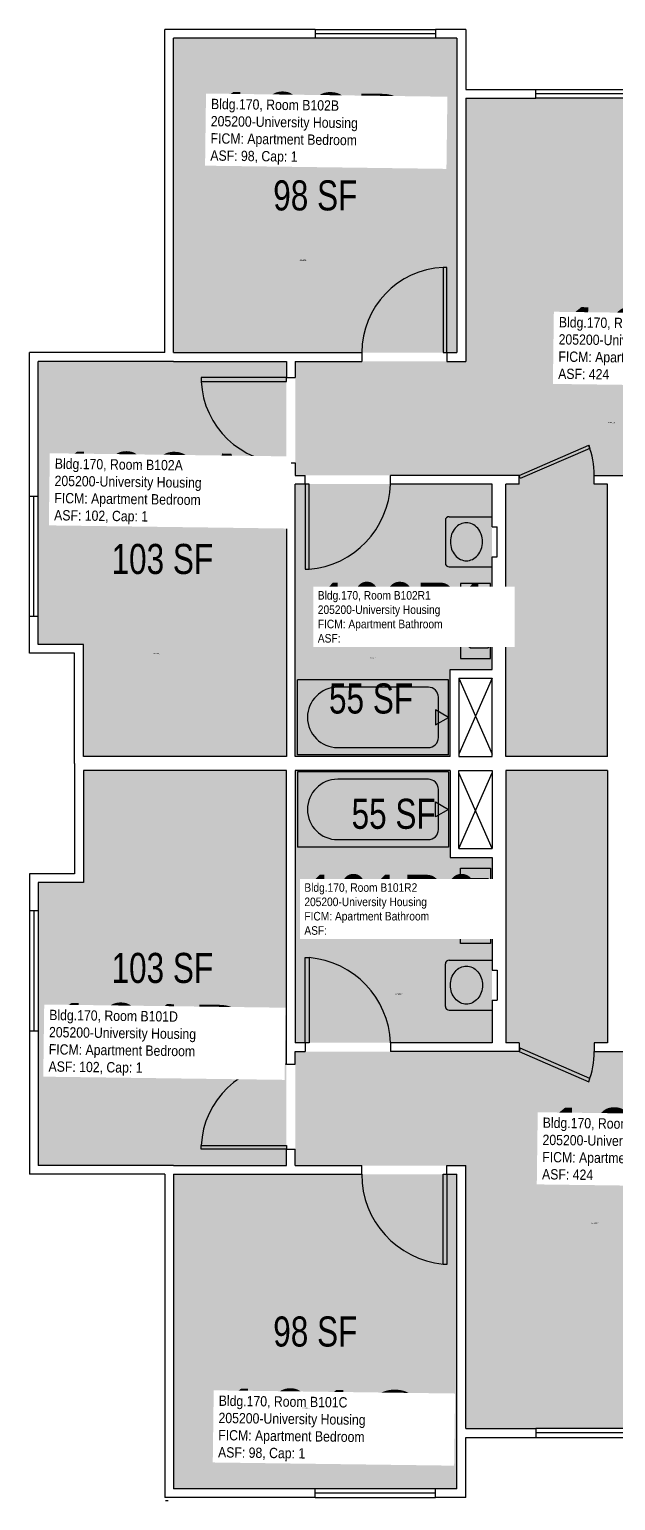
# Model space of a CAD drawing. Header units: inches. Extents: x -54 to 958, y -57 to 645.
# Drawn here: x -54 to 179, y 0 to 587 of the extents above; entities that cross this region are included whole.
import ezdxf
from ezdxf.enums import TextEntityAlignment as Align

# ---------------------------------------------------------------- set-up
doc = ezdxf.new("R2010")
doc.units = ezdxf.units.IN
doc.header["$LTSCALE"] = 10
doc.header["$MEASUREMENT"] = 0
doc.layers.get('0').update_dxf_attribs({"linetype": 'CONTINUOUS'})
for name, color, linetype in [('A-DOOR', 2, 'CONTINUOUS'), ('A-FLOR', 3, 'CONTINUOUS'), ('A-GLAZ', 1, 'CONTINUOUS'), ('A-IDEN-RNUM', 7, 'CONTINUOUS'), ('A-IDEN-SNUM', 4, 'CONTINUOUS'), ('A-IDEN-VNUM', 4, 'CONTINUOUS'), ('A-WALL', 5, 'CONTINUOUS'), ('AREA-TEXT', 3, 'CONTINUOUS'), ('Rooms-Category-Color', 7, 'CONTINUOUS'), ('Rooms-College-Color', 7, 'CONTINUOUS'), ('Rooms-Department-Color', 7, 'CONTINUOUS'), ('Rooms-Division-Color', 7, 'CONTINUOUS'), ('Rooms-Information', 7, 'CONTINUOUS')]:
    doc.layers.add(name, color=color, linetype=linetype)
doc.styles.add('CP_AREA', font='arial.ttf', dxfattribs={"height": 15})
doc.styles.add('CP_ROOMSNUMBER', font='arial.ttf', dxfattribs={"height": 1})
doc.styles.add('CP_ROOMVNUMBER', font='arial.ttf', dxfattribs={"width": 0.85, "height": 0.075})

msp = doc.modelspace()

# ---------------------------------------------------------------- hatches: boundary and pattern name
at = {"layer": 'Rooms-Category-Color', "true_color": 0x728ef3}
for points in [[(116.21, 458.24), (116.21, 583.74), (3.21, 583.74), (3.21, 458.24)], [(360.21, 409.24), (364.21, 409.24), (364.21, 413.24), (364.21, 454.74), (247.71, 454.74), (247.71, 559.74), (119.71, 559.74), (119.71, 454.74), (51.71, 454.74), (51.71, 409.24), (55.71, 409.24), (89.71, 409.24), (140.96, 409.24), (140.96, 405.74), (135.71, 405.74), (135.71, 296.99), (176.21, 296.99), (176.21, 405.74), (170.96, 405.74), (170.96, 409.24), (213.2, 409.24), (213.2, 405.74), (266.21, 405.74), (266.21, 330.79), (322.71, 330.74), (322.71, 409.24)], [(48.21, 454.74), (-50.79, 454.74), (-50.79, 341.74), (-32.79, 341.74), (-32.79, 296.99), (48.21, 296.99)], [(89.71, 405.74), (51.71, 405.74), (51.71, 296.99), (113.46, 296.99), (113.46, 331.74), (130.21, 331.74), (130.21, 405.74)], [(48.21, 133.74), (-50.79, 133.74), (-50.79, 246.74), (-32.79, 246.74), (-32.79, 291.49), (48.21, 291.49)], [(89.71, 182.74), (51.71, 182.74), (51.71, 291.49), (113.46, 291.49), (113.46, 256.74), (130.21, 256.74), (130.21, 182.74)], [(360.21, 179.24), (364.21, 179.24), (364.21, 175.24), (364.21, 133.74), (247.71, 133.74), (247.71, 28.74), (119.71, 28.74), (119.71, 133.74), (51.71, 133.74), (51.71, 179.24), (55.71, 179.24), (89.71, 179.24), (140.96, 179.24), (140.96, 182.74), (135.71, 182.74), (135.71, 291.49), (176.21, 291.49), (176.21, 182.74), (170.96, 182.74), (170.96, 179.24), (213.2, 179.24), (213.2, 182.74), (266.21, 182.74), (266.21, 257.69), (322.71, 257.74), (322.71, 179.24)], [(116.21, 4.74), (116.21, 130.24), (3.21, 130.24), (3.21, 4.74)]]:
    msp.add_hatch(color=171, dxfattribs=at).paths.add_polyline_path(points)
at = {"layer": 'Rooms-College-Color', "true_color": 0xadadad}
for points in [[(116.21, 458.24), (116.21, 583.74), (3.21, 583.74), (3.21, 458.24)], [(360.21, 409.24), (364.21, 409.24), (364.21, 413.24), (364.21, 454.74), (247.71, 454.74), (247.71, 559.74), (119.71, 559.74), (119.71, 454.74), (51.71, 454.74), (51.71, 409.24), (55.71, 409.24), (89.71, 409.24), (140.96, 409.24), (140.96, 405.74), (135.71, 405.74), (135.71, 296.99), (176.21, 296.99), (176.21, 405.74), (170.96, 405.74), (170.96, 409.24), (213.2, 409.24), (213.2, 405.74), (266.21, 405.74), (266.21, 330.79), (322.71, 330.74), (322.71, 409.24)], [(48.21, 454.74), (-50.79, 454.74), (-50.79, 341.74), (-32.79, 341.74), (-32.79, 296.99), (48.21, 296.99)], [(89.71, 405.74), (51.71, 405.74), (51.71, 296.99), (113.46, 296.99), (113.46, 331.74), (130.21, 331.74), (130.21, 405.74)], [(48.21, 133.74), (-50.79, 133.74), (-50.79, 246.74), (-32.79, 246.74), (-32.79, 291.49), (48.21, 291.49)], [(89.71, 182.74), (51.71, 182.74), (51.71, 291.49), (113.46, 291.49), (113.46, 256.74), (130.21, 256.74), (130.21, 182.74)], [(360.21, 179.24), (364.21, 179.24), (364.21, 175.24), (364.21, 133.74), (247.71, 133.74), (247.71, 28.74), (119.71, 28.74), (119.71, 133.74), (51.71, 133.74), (51.71, 179.24), (55.71, 179.24), (89.71, 179.24), (140.96, 179.24), (140.96, 182.74), (135.71, 182.74), (135.71, 291.49), (176.21, 291.49), (176.21, 182.74), (170.96, 182.74), (170.96, 179.24), (213.2, 179.24), (213.2, 182.74), (266.21, 182.74), (266.21, 257.69), (322.71, 257.74), (322.71, 179.24)], [(116.21, 4.74), (116.21, 130.24), (3.21, 130.24), (3.21, 4.74)]]:
    msp.add_hatch(color=253, dxfattribs=at).paths.add_polyline_path(points)
at = {"layer": 'Rooms-Department-Color', "true_color": 0x604aed}
for points in [[(116.21, 458.24), (116.21, 583.74), (3.21, 583.74), (3.21, 458.24)], [(360.21, 409.24), (364.21, 409.24), (364.21, 413.24), (364.21, 454.74), (247.71, 454.74), (247.71, 559.74), (119.71, 559.74), (119.71, 454.74), (51.71, 454.74), (51.71, 409.24), (55.71, 409.24), (89.71, 409.24), (140.96, 409.24), (140.96, 405.74), (135.71, 405.74), (135.71, 296.99), (176.21, 296.99), (176.21, 405.74), (170.96, 405.74), (170.96, 409.24), (213.2, 409.24), (213.2, 405.74), (266.21, 405.74), (266.21, 330.79), (322.71, 330.74), (322.71, 409.24)], [(48.21, 454.74), (-50.79, 454.74), (-50.79, 341.74), (-32.79, 341.74), (-32.79, 296.99), (48.21, 296.99)], [(89.71, 405.74), (51.71, 405.74), (51.71, 296.99), (113.46, 296.99), (113.46, 331.74), (130.21, 331.74), (130.21, 405.74)], [(48.21, 133.74), (-50.79, 133.74), (-50.79, 246.74), (-32.79, 246.74), (-32.79, 291.49), (48.21, 291.49)], [(89.71, 182.74), (51.71, 182.74), (51.71, 291.49), (113.46, 291.49), (113.46, 256.74), (130.21, 256.74), (130.21, 182.74)], [(360.21, 179.24), (364.21, 179.24), (364.21, 175.24), (364.21, 133.74), (247.71, 133.74), (247.71, 28.74), (119.71, 28.74), (119.71, 133.74), (51.71, 133.74), (51.71, 179.24), (55.71, 179.24), (89.71, 179.24), (140.96, 179.24), (140.96, 182.74), (135.71, 182.74), (135.71, 291.49), (176.21, 291.49), (176.21, 182.74), (170.96, 182.74), (170.96, 179.24), (213.2, 179.24), (213.2, 182.74), (266.21, 182.74), (266.21, 257.69), (322.71, 257.74), (322.71, 179.24)], [(116.21, 4.74), (116.21, 130.24), (3.21, 130.24), (3.21, 4.74)]]:
    msp.add_hatch(color=173, dxfattribs=at).paths.add_polyline_path(points)
at = {"layer": 'Rooms-Division-Color', "true_color": 0x604aed}
for points in [[(116.21, 458.24), (116.21, 583.74), (3.21, 583.74), (3.21, 458.24)], [(360.21, 409.24), (364.21, 409.24), (364.21, 413.24), (364.21, 454.74), (247.71, 454.74), (247.71, 559.74), (119.71, 559.74), (119.71, 454.74), (51.71, 454.74), (51.71, 409.24), (55.71, 409.24), (89.71, 409.24), (140.96, 409.24), (140.96, 405.74), (135.71, 405.74), (135.71, 296.99), (176.21, 296.99), (176.21, 405.74), (170.96, 405.74), (170.96, 409.24), (213.2, 409.24), (213.2, 405.74), (266.21, 405.74), (266.21, 330.79), (322.71, 330.74), (322.71, 409.24)], [(48.21, 454.74), (-50.79, 454.74), (-50.79, 341.74), (-32.79, 341.74), (-32.79, 296.99), (48.21, 296.99)], [(89.71, 405.74), (51.71, 405.74), (51.71, 296.99), (113.46, 296.99), (113.46, 331.74), (130.21, 331.74), (130.21, 405.74)], [(48.21, 133.74), (-50.79, 133.74), (-50.79, 246.74), (-32.79, 246.74), (-32.79, 291.49), (48.21, 291.49)], [(89.71, 182.74), (51.71, 182.74), (51.71, 291.49), (113.46, 291.49), (113.46, 256.74), (130.21, 256.74), (130.21, 182.74)], [(360.21, 179.24), (364.21, 179.24), (364.21, 175.24), (364.21, 133.74), (247.71, 133.74), (247.71, 28.74), (119.71, 28.74), (119.71, 133.74), (51.71, 133.74), (51.71, 179.24), (55.71, 179.24), (89.71, 179.24), (140.96, 179.24), (140.96, 182.74), (135.71, 182.74), (135.71, 291.49), (176.21, 291.49), (176.21, 182.74), (170.96, 182.74), (170.96, 179.24), (213.2, 179.24), (213.2, 182.74), (266.21, 182.74), (266.21, 257.69), (322.71, 257.74), (322.71, 179.24)], [(116.21, 4.74), (116.21, 130.24), (3.21, 130.24), (3.21, 4.74)]]:
    msp.add_hatch(color=173, dxfattribs=at).paths.add_polyline_path(points)

# ---------------------------------------------------------------- linework, layer by layer
for p, q in [((111.59, 391.24), (111.59, 374.24)), ((113.09, 392.74), (130.21, 392.74)), ((113.09, 372.74), (130.21, 372.74)), ((120.59, 360.24), (121.46, 361.12)), ((120.59, 356.8), (120.59, 360.24)), ((121.76, 361.24), (128.41, 361.24)), ((128.71, 361.12), (129.59, 360.24)), ((129.59, 360.24), (129.59, 341.24)), ((121.59, 353.24), (120.6, 356.69)), ((121.59, 348.24), (121.59, 353.24)), ((120.59, 344.74), (121.59, 348.24)), ((120.59, 341.42), (120.59, 344.74)), ((121.59, 340.24), (120.71, 341.12)), ((129.59, 341.24), (128.59, 340.24)), ((128.59, 340.24), (121.59, 340.24)), ((52.59, 297.62), (52.59, 327.62)), ((112.84, 327.62), (52.59, 327.62)), ((112.84, 297.62), (112.84, 327.62)), ((107.64, 315.62), (107.64, 309.62)), ((112.84, 312.62), (107.64, 315.62)), ((107.64, 309.62), (112.84, 312.62)), ((112.84, 297.62), (52.59, 297.62)), ((52.59, 290.87), (52.59, 260.87)), ((112.84, 290.87), (52.59, 290.87)), ((112.84, 290.87), (112.84, 260.87)), ((107.64, 272.87), (107.64, 278.87)), ((107.64, 278.87), (112.84, 275.87)), ((112.84, 275.87), (107.64, 272.87)), ((112.84, 260.87), (52.59, 260.87)), ((120.59, 247.07), (120.59, 243.74)), ((121.59, 248.24), (120.71, 247.36)), ((128.59, 248.24), (121.59, 248.24)), ((129.59, 247.24), (128.59, 248.24)), ((129.59, 228.24), (129.59, 247.24)), ((120.59, 243.74), (121.59, 240.24)), ((121.59, 235.24), (120.6, 231.8)), ((121.59, 240.24), (121.59, 235.24)), ((120.59, 231.68), (120.59, 228.24)), ((120.59, 228.24), (121.46, 227.36)), ((121.76, 227.24), (128.41, 227.24)), ((128.71, 227.36), (129.59, 228.24)), ((111.59, 197.24), (111.59, 214.24)), ((113.09, 215.74), (130.21, 215.74)), ((113.09, 195.74), (130.21, 195.74))]:
    msp.add_line(p, q)
for points in [[(126.39, 382.74, 0.084101), (125.88, 385.71, 0.091322), (124.51, 388.12, 0.103814), (122.38, 389.79, 0.114782), (119.99, 390.34, 0.114782), (117.6, 389.79, 0.103814), (115.46, 388.12, 0.091322), (114.09, 385.71, 0.084101), (113.59, 382.74, 0.084101), (114.09, 379.78, 0.091322), (115.46, 377.37, 0.103814), (117.6, 375.7, 0.114782), (119.99, 375.14, 0.114782), (122.38, 375.7, 0.103814), (124.51, 377.37, 0.091322), (125.88, 379.78, 0.084101)], [(101.59, 350.74, -0.117036), (102.26, 353.57, -0.104338), (104.29, 356.12, -0.09029), (107.5, 357.91, -0.09898), (110.82, 358.35, -0.08237), (114.43, 357.75, -0.09029), (117.35, 356.12, -0.104338), (119.38, 353.57, -0.117036), (120.06, 350.74, -0.117036), (119.38, 347.91, -0.104338), (117.35, 345.36, -0.09029), (114.43, 343.74, -0.08237), (110.82, 343.14, -0.08237), (107.21, 343.74, -0.09029), (104.29, 345.36, -0.104338), (102.26, 347.91, -0.117036)], [(108.82, 320.65, 0.414214), (104.8, 324.67), (68.65, 324.67, 1), (68.65, 300.57), (104.8, 300.57, 0.414214), (108.82, 304.58)], [(108.82, 283.9, 0.414214), (104.8, 287.92), (68.65, 287.92, 1), (68.65, 263.82), (104.8, 263.82, 0.414214), (108.82, 267.83)], [(101.59, 237.74, 0.117036), (102.26, 234.91, 0.104338), (104.29, 232.36, 0.09029), (107.5, 230.58, 0.09898), (110.82, 230.14, 0.08237), (114.43, 230.74, 0.09029), (117.35, 232.36, 0.104338), (119.38, 234.91, 0.117036), (120.06, 237.74, 0.117036), (119.38, 240.57, 0.104338), (117.35, 243.12, 0.09029), (114.43, 244.75, 0.08237), (110.82, 245.35, 0.08237), (107.21, 244.75, 0.09029), (104.29, 243.12, 0.104338), (102.26, 240.57, 0.117036)], [(126.39, 205.74, -0.084101), (125.88, 202.78, -0.091322), (124.51, 200.37, -0.103814), (122.38, 198.7, -0.114782), (119.99, 198.14, -0.114782), (117.6, 198.7, -0.103814), (115.46, 200.37, -0.091322), (114.09, 202.78, -0.084101), (113.59, 205.74, -0.084101), (114.09, 208.71, -0.091322), (115.46, 211.12, -0.103814), (117.6, 212.79, -0.114782), (119.99, 213.34, -0.114782), (122.38, 212.79, -0.103814), (124.51, 211.12, -0.091322), (125.88, 208.71, -0.084101)]]:
    msp.add_lwpolyline(points, format="xyb", close=True)
for points in [[(117.59, 336.08), (129.59, 336.08), (129.59, 366.08), (117.59, 366.08)], [(117.59, 252.4), (129.59, 252.4), (129.59, 222.4), (117.59, 222.4)]]:
    msp.add_lwpolyline(points, close=True)
for centre, radius, start, end in [((113.09, 391.24), 1.5, 90, 180), ((113.09, 374.24), 1.5, 180, 270), ((121.01, 247.07), 0.418, 135, 180), ((121.76, 227.66), 0.418, 225, 270), ((113.09, 214.24), 1.5, 90, 180), ((113.09, 197.24), 1.5, 180, 270)]:
    msp.add_arc(centre, radius, start, end)
at = {"layer": 'A-DOOR'}
for points in [[(110.71, 458.24), (112.21, 458.24), (112.21, 492.24), (110.71, 492.24)], [(48.21, 446.74), (48.21, 448.24), (14.21, 448.24), (14.21, 446.74)], [(141.46, 407.92), (140.96, 409.24), (168.75, 421.3), (169.26, 419.97)], [(57.21, 405.74), (55.71, 405.74), (55.71, 371.74), (57.21, 371.74)], [(57.21, 182.74), (55.71, 182.74), (55.71, 216.74), (57.21, 216.74)], [(141.46, 180.57), (140.96, 179.24), (168.75, 167.19), (169.26, 168.51)], [(48.21, 141.74), (48.21, 140.24), (14.21, 140.24), (14.21, 141.74)], [(110.71, 130.24), (112.21, 130.24), (112.21, 94.24), (110.71, 94.24)]]:
    msp.add_lwpolyline(points, close=True, dxfattribs=at)
for centre, radius, start, end in [((112.36, 458.13), 34.15, 92.77219, 179.81214), ((48.32, 448.39), 34.15, 182.77219, 269.81214), ((136.96, 409.24), 34, 0, 20.76838), ((54.2, 407.15), 35.54, 274.86019, 357.72415), ((54.2, 181.33), 35.54, 2.27585, 85.13981), ((136.96, 179.24), 34, 339.23162, 0), ((48.32, 140.09), 34.15, 90.18786, 177.22781), ((114.21, 130.24), 36, 180, 264.42076)]:
    msp.add_arc(centre, radius, start, end, dxfattribs=at)
at = {"layer": 'A-FLOR'}
for p, q in [((116.96, 328.24), (130.21, 297.99)), ((130.21, 328.24), (116.96, 297.99)), ((116.96, 260.24), (130.21, 290.49)), ((130.21, 260.24), (116.96, 290.49))]:
    msp.add_line(p, q, dxfattribs=at)
at = {"layer": 'A-GLAZ'}
for p, q in [((59.71, 587.24), (107.71, 587.24)), ((107.71, 585.49), (59.71, 585.49)), ((107.71, 583.74), (59.71, 583.74)), ((147.71, 563.24), (219.71, 563.24)), ((219.71, 561.49), (147.71, 561.49)), ((219.71, 559.74), (147.71, 559.74)), ((-54.29, 352.99), (-54.29, 400.99)), ((-52.54, 352.99), (-52.54, 400.99)), ((-50.79, 352.99), (-50.79, 400.99)), ((-54.29, 235.49), (-54.29, 187.49)), ((-52.54, 235.49), (-52.54, 187.49)), ((-50.79, 235.49), (-50.79, 187.49)), ((219.71, 28.74), (147.71, 28.74)), ((219.71, 26.99), (147.71, 26.99)), ((147.71, 25.24), (219.71, 25.24)), ((107.71, 4.74), (59.71, 4.74)), ((107.71, 2.99), (59.71, 2.99)), ((59.71, 1.24), (107.71, 1.24))]:
    msp.add_line(p, q, dxfattribs=at)
at = {"layer": 'A-WALL'}
for p, q in [((119.71, 587.24), (107.71, 587.24)), ((107.71, 587.24), (107.71, 583.74)), ((-0.29, 458.24), (-0.29, 587.24)), ((59.71, 587.24), (-0.29, 587.24)), ((3.21, 458.24), (3.21, 583.74)), ((59.71, 583.74), (3.21, 583.74)), ((59.71, 587.24), (59.71, 583.74)), ((116.21, 583.74), (107.71, 583.74)), ((116.21, 583.74), (116.21, 560.74)), ((119.71, 587.24), (119.71, 563.24)), ((116.21, 560.74), (116.21, 458.24)), ((119.71, 563.24), (147.71, 563.24)), ((119.71, 559.74), (119.71, 454.74)), ((119.71, 559.74), (147.71, 559.74)), ((147.71, 559.74), (147.71, 563.24)), ((-54.29, 400.99), (-54.29, 458.24)), ((-0.29, 458.24), (-54.29, 458.24)), ((3.21, 458.24), (78.21, 458.24)), ((78.21, 458.24), (78.21, 454.74)), ((112.21, 458.24), (116.21, 458.24)), ((112.21, 458.24), (112.21, 454.74)), ((-50.79, 400.99), (-50.79, 454.74)), ((3.21, 454.74), (-50.79, 454.74)), ((3.21, 454.74), (48.21, 454.74)), ((48.21, 454.74), (48.21, 448.24)), ((51.71, 454.74), (78.21, 454.74)), ((51.71, 454.74), (51.71, 448.24)), ((112.21, 454.74), (119.71, 454.74)), ((48.21, 448.24), (51.71, 448.24)), ((48.21, 414.24), (48.21, 296.99)), ((48.21, 414.24), (51.71, 414.24)), ((51.71, 409.24), (55.71, 409.24)), ((51.71, 296.99), (51.71, 405.74)), ((55.71, 405.74), (51.71, 405.74)), ((55.71, 405.74), (55.71, 409.24)), ((55.71, 405.74), (55.71, 409.24)), ((140.96, 409.24), (89.71, 409.24)), ((89.71, 405.74), (89.71, 409.24)), ((130.21, 405.74), (89.71, 405.74)), ((130.21, 388.74), (130.21, 405.74)), ((135.71, 296.99), (135.71, 405.74)), ((140.96, 405.74), (140.96, 409.24)), ((170.96, 409.24), (213.2, 409.24)), ((170.96, 405.74), (170.96, 409.24)), ((176.21, 296.99), (176.21, 405.74)), ((-54.29, 400.99), (-50.79, 400.99)), ((130.21, 388.74), (132.21, 388.74)), ((132.21, 376.74), (132.21, 388.74)), ((130.21, 331.74), (130.21, 376.74)), ((130.21, 376.74), (132.21, 376.74)), ((-54.29, 338.24), (-54.29, 352.99)), ((-54.29, 352.99), (-50.79, 352.99)), ((-50.79, 341.74), (-50.79, 352.99)), ((-32.79, 341.74), (-50.79, 341.74)), ((-32.79, 296.99), (-32.79, 341.74)), ((-36.29, 338.24), (-54.29, 338.24)), ((-36.29, 294.24), (-36.29, 338.24)), ((113.46, 296.99), (113.46, 331.74)), ((113.46, 331.74), (130.21, 331.74)), ((116.96, 328.24), (116.96, 296.99)), ((116.96, 328.24), (130.21, 328.24)), ((130.21, 296.99), (130.21, 328.24)), ((-36.29, 294.24), (-36.29, 250.24)), ((48.21, 296.99), (-32.79, 296.99)), ((113.46, 296.99), (51.71, 296.99)), ((116.96, 296.99), (130.21, 296.99)), ((176.21, 296.99), (135.71, 296.99)), ((-32.79, 291.49), (-32.79, 246.74)), ((48.21, 291.49), (-32.79, 291.49)), ((48.21, 174.24), (48.21, 291.49)), ((51.71, 291.49), (51.71, 182.74)), ((113.46, 291.49), (51.71, 291.49)), ((113.46, 291.49), (113.46, 256.74)), ((116.96, 260.24), (116.96, 291.49)), ((116.96, 291.49), (130.21, 291.49)), ((130.21, 291.49), (130.21, 260.24)), ((135.71, 291.49), (135.71, 182.74)), ((176.21, 291.49), (135.71, 291.49)), ((176.21, 291.49), (176.21, 182.74)), ((116.96, 260.24), (130.21, 260.24)), ((113.46, 256.74), (130.21, 256.74)), ((130.21, 256.74), (130.21, 211.74)), ((-54.29, 250.24), (-54.29, 235.49)), ((-36.29, 250.24), (-54.29, 250.24)), ((-50.79, 246.74), (-50.79, 235.49)), ((-32.79, 246.74), (-50.79, 246.74)), ((-54.29, 235.49), (-50.79, 235.49)), ((130.21, 211.74), (132.21, 211.74)), ((132.21, 211.74), (132.21, 199.74)), ((130.21, 199.74), (130.21, 182.74)), ((130.21, 199.74), (132.21, 199.74)), ((-54.29, 187.49), (-54.29, 130.24)), ((-54.29, 187.49), (-50.79, 187.49)), ((-50.79, 187.49), (-50.79, 133.74)), ((55.71, 182.74), (51.71, 182.74)), ((55.71, 182.74), (55.71, 179.24)), ((55.71, 182.74), (55.71, 179.24)), ((130.21, 182.74), (89.71, 182.74)), ((89.71, 182.74), (89.71, 179.24)), ((140.96, 182.74), (140.96, 179.24)), ((170.96, 182.74), (170.96, 179.24)), ((51.71, 179.24), (55.71, 179.24)), ((140.96, 179.24), (89.71, 179.24)), ((170.96, 179.24), (213.2, 179.24)), ((48.21, 174.24), (51.71, 174.24)), ((48.21, 133.74), (48.21, 140.24)), ((48.21, 140.24), (51.71, 140.24)), ((51.71, 133.74), (51.71, 140.24)), ((-0.29, 130.24), (-54.29, 130.24)), ((3.21, 133.74), (-50.79, 133.74)), ((-0.29, 130.24), (-0.29, 1.24)), ((3.21, 133.74), (48.21, 133.74)), ((3.21, 130.24), (78.21, 130.24)), ((3.21, 130.24), (3.21, 4.74)), ((51.71, 133.74), (78.21, 133.74)), ((78.21, 130.24), (78.21, 133.74)), ((112.21, 133.74), (119.71, 133.74)), ((112.21, 130.24), (112.21, 133.74)), ((112.21, 130.24), (116.21, 130.24)), ((116.21, 27.74), (116.21, 130.24)), ((119.71, 28.74), (119.71, 133.74)), ((116.21, 4.74), (116.21, 27.74)), ((119.71, 28.74), (147.71, 28.74)), ((119.71, 1.24), (119.71, 25.24)), ((119.71, 25.24), (147.71, 25.24)), ((147.71, 28.74), (147.71, 25.24)), ((59.71, 1.24), (-0.29, 1.24)), ((0, 0), (1, 0)), ((0, 0), (1, 0)), ((59.71, 4.74), (3.21, 4.74)), ((59.71, 1.24), (59.71, 4.74)), ((107.71, 1.24), (107.71, 4.74)), ((116.21, 4.74), (107.71, 4.74)), ((119.71, 1.24), (107.71, 1.24))]:
    msp.add_line(p, q, dxfattribs=at)
at = {"layer": 'A-WALL', "linetype": 'Continuous'}
for p, q in [((51.71, 414.24), (51.71, 409.24)), ((140.96, 405.74), (135.71, 405.74)), ((176.21, 405.74), (170.96, 405.74)), ((140.96, 182.74), (135.71, 182.74)), ((176.21, 182.74), (170.96, 182.74)), ((51.71, 174.24), (51.71, 179.24))]:
    msp.add_line(p, q, dxfattribs=at)

# ---------------------------------------------------------------- texts
at = {"layer": 'A-IDEN-RNUM', "style": 'CP_ROOMSNUMBER'}
for s, p in [('0102-B0', (53.46, 495)), ('0102-00', (176.37, 430.1)), ('0102-A0', (-5.19, 337.9)), ('0101-D0', (-11.24, 184.04)), ('0101-00', (169.94, 110.57)), ('0101-C0', (54.45, 36.78))]:
    msp.add_text(s, height=0.36, rotation=359.24, dxfattribs=at).set_placement(p)
for s, p in [('0102-R1', (81.26, 336.16)), ('0101-R2', (91.68, 201.92))]:
    msp.add_text(s, height=0.36, dxfattribs=at).set_placement(p)
at = {"layer": 'A-IDEN-SNUM', "style": 'CP_ROOMSNUMBER'}
for s, p in [('1700B102B0', (53.46, 495)), ('1700B10200', (176.37, 430.1)), ('1700B102A0', (-5.19, 337.9)), ('1700B101D0', (-11.24, 184.04)), ('1700B10100', (169.94, 110.57)), ('1700B101C0', (54.45, 36.78))]:
    msp.add_text(s, height=0.36, rotation=359.24, dxfattribs=at).set_placement(p)
for s, p in [('1700B102R1', (81.26, 336.16)), ('1700B101R2', (91.68, 201.92))]:
    msp.add_text(s, height=0.36, dxfattribs=at).set_placement(p)
at = {"layer": 'A-IDEN-VNUM', "style": 'CP_ROOMVNUMBER', "width": 0.85}
for s, rotation, p in [('102B', 359.24, (17.82, 533.64)), ('102', 359.24, (156.56, 447.71)), ('102A', 359.24404, (-44.48, 390.05)), ('101D', 359.24, (-46.71, 170)), ('101', 359.24, (150.13, 128.18)), ('101C', 359.24, (20.89, 16))]:
    msp.add_text(s, height=28.8, rotation=rotation, dxfattribs=at).set_placement(p)
at = {"layer": 'A-IDEN-VNUM', "style": 'CP_ROOMVNUMBER', "width": 0.7}
for s, p in [('102R1', (60.71, 342.43)), ('101R2', (55.35, 225.8))]:
    msp.add_text(s, height=24, dxfattribs=at).set_placement(p)
at = {"layer": 'AREA-TEXT', "style": 'CP_AREA', "width": 0.75}
for s, p in [('98 SF', (59.71, 520.99)), ('103 SF', (-1.29, 375.87)), ('55 SF', (81.95, 320.17)), ('55 SF', (90.96, 274.15)), ('103 SF', (-1.29, 212.62)), ('98 SF', (59.71, 67.49))]:
    msp.add_text(s, height=12, dxfattribs=at).set_placement(p, align=Align.MIDDLE_CENTER)

# ---------------------------------------------------------------- next in the draw order: texts
at = {"layer": 'Rooms-Information', "char_height": 4.1143, "width": 92.16, "attachment_point": 7, "style": 'CP_ROOMVNUMBER', "bg_fill": 3, "box_fill_scale": 1.5, "bg_fill_color": 256, "bg_fill_true_color": 13158600, "bg_fill_transparency": 0}
for s, insert, rotation in [('Bldg.170, Room B102B^M^J205200-University Housing^M^JFICM: Apartment Bedroom^M^JASF: 98, Cap: 1', (17.82, 533.64), 359.24), ('Bldg.170, Room B102^M^J205200-University Housing^M^JFICM: Apartment Common Living^M^JASF: 424', (156.56, 447.71), 359.24), ('Bldg.170, Room B102A^M^J205200-University Housing^M^JFICM: Apartment Bedroom^M^JASF: 102, Cap: 1', (-44.48, 390.05), 359.24404), ('Bldg.170, Room B101D^M^J205200-University Housing^M^JFICM: Apartment Bedroom^M^JASF: 102, Cap: 1', (-46.71, 170), 359.24), ('Bldg.170, Room B101^M^J205200-University Housing^M^JFICM: Apartment Common Living^M^JASF: 424', (150.13, 128.18), 359.24), ('Bldg.170, Room B101C^M^J205200-University Housing^M^JFICM: Apartment Bedroom^M^JASF: 98, Cap: 1', (20.89, 16), 359.24)]:
    msp.add_mtext(s, dxfattribs=dict(at, insert=insert, rotation=rotation))
at = {"layer": 'Rooms-Information', "char_height": 3.4286, "width": 76.8, "attachment_point": 7, "style": 'CP_ROOMVNUMBER', "bg_fill": 3, "box_fill_scale": 1.5, "bg_fill_color": 256, "bg_fill_true_color": 13158600, "bg_fill_transparency": 0}
for s, insert in [('Bldg.170, Room B102R1^M^J205200-University Housing^M^JFICM: Apartment Bathroom^M^JASF: ', (60.71, 342.43)), ('Bldg.170, Room B101R2^M^J205200-University Housing^M^JFICM: Apartment Bathroom^M^JASF: ', (55.35, 225.8))]:
    msp.add_mtext(s, dxfattribs=dict(at, insert=insert))

doc.saveas('drawing.dxf')
